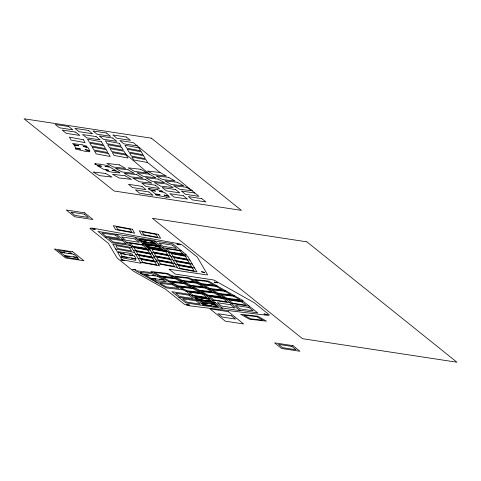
<?xml version="1.0" encoding="UTF-8"?>
<svg xmlns="http://www.w3.org/2000/svg" width="481" height="481" viewBox="0 0 481 481"><rect width="100%" height="100%" fill="white"/><g stroke="black" fill="none" stroke-linecap="round" stroke-linejoin="round"><path stroke-width="0.72" d="M169.126 269.228L206.145 274.819A2.056 0.355 12.1 0 0 207.551 274.723L197.36 257.173A5.141 0.89 12.1 0 0 197.174 256.974L182.425 245.148A5.141 0.89 12.1 0 0 176.876 243.356L93.518 228.307A5.141 0.89 12.1 0 0 90.175 228.752L108.399 243.368L117.202 258.111L133.327 271.05L165.458 289.177L184.007 304.01A5.141 0.89 12.1 0 0 190.284 305.916L266.468 315.211A5.141 0.89 12.1 0 0 269.095 314.67L254.341 302.832A5.135 0.89 12.1 0 0 254.016 302.621L214.676 280.441A2.056 0.355 12.1 0 0 212.301 279.762L175.361 274.128L169.126 269.276M139.899 239.688L138.672 239.622L139.64 240.398L141.246 240.765M146.885 245.292L145.659 245.226L146.627 246.001L148.226 246.368M196.134 297.655L194.907 297.595L195.875 298.37L197.475 298.737M203.12 303.258L201.894 303.198L202.862 303.974L204.461 304.341M160.017 172.487L147.469 171.038L153.854 174.639L166.402 176.088L160.017 172.487L147.631 162.548L145.923 159.662L131.95 157.071L133.658 159.957L147.631 162.548M149.459 174.194L136.917 172.745L143.296 176.347L155.844 177.796L149.459 174.194L125.709 154.106L124.002 151.22L110.029 148.629L111.736 151.515L125.709 154.106M152.958 272.733L135.882 270.761L166.294 287.915L183.363 289.881M172.204 275.926L189.28 277.892L226.196 298.719L243.272 300.691L208.526 281.09L191.45 279.118M157.275 276.184L144.697 274.711L151.112 278.337M159.476 276.407L176.545 278.373M180.892 280.826L197.968 282.792M151.082 278.313L163.66 279.786L157.245 276.16M200.138 284.018L217.208 285.991M168.164 281.307L185.233 283.273M155.429 281.788L172.505 283.754M189.58 285.726L206.65 287.692M208.826 288.919L225.896 290.891M176.852 286.207L193.921 288.173M198.268 290.626L215.338 292.598M217.514 293.819L234.584 295.791M202.609 293.079L185.534 291.107L150.787 271.506L167.863 273.473L206.956 295.526L224.026 297.498M137.404 145.917L123.936 143.867L119.829 140.572L133.291 142.623L198.93 196.338L185.462 194.288L181.355 190.993L194.817 193.043M135.347 237.614L153.667 240.404L168.344 252.176L186.664 254.966L172.691 243.753L154.365 240.963M142.009 241.378L155.477 243.428M143.32 242.436L156.788 244.486M104.99 237.079L123.31 239.869M142.334 243.218L160.654 246.007M145.502 244.186L158.97 246.236M146.116 244.673L159.584 246.729M126.106 242.111L144.432 244.901M162.752 247.691L181.072 250.481M147.926 247.703L166.246 250.493M130.303 245.472L111.977 242.683L97.998 231.469L134.644 237.055L150.018 249.386L131.698 246.597L116.324 234.265M206.409 295.568L224.729 298.364L240.103 310.69L221.783 307.9M225.427 298.923L243.753 301.713L257.726 312.921L239.406 310.131M190.181 294.462L171.861 291.672L185.834 302.88L222.481 308.465L204.311 293.891L185.991 291.101L204.16 305.675M191.576 295.581L209.902 298.376M212.001 300.054L230.321 302.844M231.018 303.409L249.344 306.199M198.244 299.35L211.706 301.401M198.857 299.843L212.319 301.894M178.848 297.276L215.494 302.856M201.04 301.593L214.502 303.643M202.351 302.645L215.819 304.695M168.603 252.663L187.62 256.187L196.915 271.915L177.898 268.386L168.025 251.677L149.008 248.154L159.464 265.843L140.452 262.319M150.168 250.12L131.157 246.591L141.029 263.299L122.018 259.77L112.722 244.047L131.734 247.571M151.335 252.08L170.346 255.609M170.929 256.589L189.941 260.119M133.477 250.523L152.495 254.046M115.626 248.96L134.638 252.489M153.655 256.012L172.673 259.542M173.25 260.522L192.268 264.051M135.804 254.455L154.816 257.978M155.982 259.944L174.994 263.474M175.577 264.454L194.589 267.983M138.125 258.387L157.143 261.911M158.303 263.877L177.321 267.406M153.03 275.673L152.339 275.282L155.321 275.625L152.194 273.863L148.773 273.172L140.993 272.571L141.486 272.853L140.302 272.865L141.811 273.713L148.912 275.198M159.415 279.275L163.095 280.014L166.222 281.776L155.02 280.483L151.16 278.992L155.988 279.19L155.297 278.8M150.956 242.743L150.505 242.382L153.613 242.857L151.629 241.27L145.593 240.187L145.833 240.386L139.153 239.694L141.781 241.053L146.531 242.069M155.062 246.038L158.616 246.867L160.6 248.461L148.767 246.657L146.14 245.298L151.088 245.725L150.637 245.364M207.191 300.715L206.74 300.354L209.848 300.823L207.864 299.236L201.828 298.16L202.068 298.352L195.388 297.667L198.016 299.026L202.766 300.036M211.297 304.01L214.851 304.84L216.835 306.427L213.726 305.958L213.967 306.15M211.273 305.742L205.002 304.629L202.375 303.27L207.317 303.691L206.872 303.337M69.306 253.565L68.861 253.204L71.964 253.679L69.986 252.086L63.943 251.01L64.183 251.208L57.51 250.517L60.137 251.876L64.881 252.892M73.413 256.86L76.972 257.69L78.95 259.283L67.124 257.479L64.49 256.12L69.438 256.547L68.993 256.187M129.786 255.128L129.599 254.816L132.924 255.429L132.089 254.016L128.836 253.144L118.14 251.767L118.542 252.447L125.198 254.281M131.493 258.02L135.005 258.952L135.84 260.365L123.364 258.05L121.446 257.359L121.044 256.68L127.092 257.485L126.906 257.167M92.045 228.728L95.262 229.431L92.075 228.691M120.978 259.884L124.188 260.588L120.984 259.866M132.78 269.354L135.991 270.057L132.786 269.336M177.044 244.071L180.255 244.775L177.044 244.071M186.502 304.485L189.712 305.182L186.502 304.485M201.581 271.789L204.792 272.493L201.593 271.771M214.334 282.143L217.544 282.846L214.364 282.106M264.063 313.979L267.274 314.682L264.063 313.979M119.354 164.875L106.806 163.426L113.191 167.027L125.739 168.476L119.354 164.875M99.91 164.177L94.877 163.768L95.665 164.213L94.841 164.117L97.962 165.506L101.551 166.228L97.336 165.747L103.722 169.348L108.628 170.226L105.736 169.889L107.203 171.086L112.085 172.174L119.835 172.895L119.047 172.457L119.925 172.553L118.422 171.705L112.055 170.304L116.27 170.791L109.884 167.19L104.978 166.312L108.983 166.775L108.195 166.33L109.073 166.432L107.57 165.584L99.91 164.177M140.771 169.294L128.229 167.845L134.608 171.446L147.156 172.895L140.771 169.294M128.042 169.775L115.494 168.326L121.879 171.927L134.427 173.376L128.042 169.775M168.705 177.387L156.157 175.938L162.542 179.539L175.09 180.988L168.705 177.387M136.73 174.675L124.182 173.226L130.567 176.828L143.116 178.277L136.73 174.675M158.147 179.094L145.599 177.645L151.984 181.247L164.532 182.696L158.147 179.094M105.567 173.461L93.019 172.018L99.405 175.619L111.953 177.062L105.567 173.461M125.084 175.769L112.542 174.32L118.921 177.922L131.469 179.371L125.084 175.769M177.393 182.287L164.845 180.838L171.23 184.439L183.778 185.888L177.393 182.287M145.418 179.575L132.87 178.126L139.256 181.728L151.804 183.177L145.418 179.575M166.835 183.995L154.287 182.546L160.672 186.147L173.22 187.596L166.835 183.995M186.081 187.187L173.533 185.738L179.918 189.346L192.466 190.789L186.081 187.187M166.751 273.863L154.203 272.414L160.588 276.016L173.13 277.465L166.751 273.863M188.167 278.283L175.619 276.834L182.004 280.435L194.552 281.884L188.167 278.283M207.413 281.475L194.865 280.032L201.25 283.634L213.792 285.077L207.413 281.475M175.439 278.764L162.891 277.315L169.276 280.916L181.818 282.365L175.439 278.764M196.855 283.183L184.307 281.734L190.692 285.335L203.235 286.784L196.855 283.183M216.101 286.375L203.553 284.932L209.938 288.534L222.481 289.977L216.101 286.375M184.121 283.664L171.579 282.215L177.958 285.816L190.506 287.265L184.121 283.664M205.543 288.083L192.995 286.634L199.381 290.235L211.923 291.684L205.543 288.083M172.481 284.758L159.932 283.309L166.318 286.91L178.866 288.359L172.481 284.758M224.783 291.276L212.241 289.833L218.627 293.434L231.169 294.877L224.783 291.276M192.809 288.564L180.267 287.115L186.646 290.716L199.194 292.165L192.809 288.564M214.225 292.983L201.683 291.534L208.063 295.136L220.611 296.585L214.225 292.983M233.471 296.176L220.929 294.733L227.309 298.334L239.857 299.777L233.471 296.176M257.78 316.251L240.704 314.285L249.392 319.186L266.468 321.152L257.78 316.251M256.668 316.642L244.12 315.193L250.505 318.795L263.053 320.244L256.668 316.642M151.389 138.173L24.05 118.783L114.057 190.981L241.396 210.371L151.389 138.173M68.681 126.515L55.219 124.465L59.325 127.76L72.787 129.81L68.681 126.515M106.445 132.996L92.977 130.946L97.09 134.241L110.552 136.291L106.445 132.996M88.402 130.429L74.934 128.379L79.046 131.674L92.508 133.724L88.402 130.429M126.305 137.019L112.843 134.969L116.949 138.263L130.411 140.314L126.305 137.019M75.667 132.125L62.205 130.068L66.312 133.369L79.78 135.42L75.667 132.125M112.734 138.041L99.266 135.991L103.379 139.286L116.841 141.336L112.734 138.041M96.086 136.592L82.624 134.542L86.73 137.837L100.198 139.887L96.086 136.592M155.375 185.221L141.913 183.171L146.02 186.466L159.488 188.516L155.375 185.221M175.655 189.58L162.193 187.53L166.3 190.825L179.768 192.875L175.655 189.58M141.949 186.351L128.481 184.301L132.594 187.596L146.056 189.646L141.949 186.351M157.275 189.676L148.791 188.54L149.296 188.949L148.352 188.805L150.769 190.127L155.068 190.783L155.519 191.143L150.998 190.458L155.104 193.753L160.077 194.799L155.339 194.408L156.307 195.184L166.721 197.258L166.48 197.06L169.967 197.264L167.604 195.947L164.051 195.112L168.572 195.803L164.46 192.508L159.494 191.456L162.981 191.66L162.013 190.885L157.275 189.676M183.345 195.743L169.877 193.693L173.99 196.988L187.452 199.038L183.345 195.743M201.81 198.647L188.342 196.597L192.448 199.892L205.916 201.942L201.81 198.647M148.936 191.955L135.468 189.905L139.58 193.2L153.042 195.256L148.936 191.955M306.866 241.835L152.417 218.314L302.501 338.696L456.95 362.217L306.866 241.835M84.596 212.812L66.27 210.023L74.657 216.751L92.977 219.54L84.596 212.812M84.301 214.159L70.839 212.109L74.946 215.404L88.414 217.454L84.301 214.159M115.332 235.047L101.87 232.996L105.976 236.291L119.444 238.342L115.332 235.047M152.681 241.191L139.213 239.135L149.609 247.481L163.077 249.531L152.681 241.191M135.053 238.961L121.591 236.911L125.697 240.205L139.165 242.256L135.053 238.961M172.396 245.1L158.934 243.049L163.041 246.344L176.509 248.394L172.396 245.1M122.324 240.65L108.856 238.6L112.969 241.895L126.431 243.945L122.324 240.65M142.743 245.124L129.275 243.073L133.387 246.368L146.849 248.418L142.743 245.124M179.389 250.703L165.921 248.653L170.034 251.948L183.495 253.998L179.389 250.703M72.721 251.785L54.395 248.996L65.578 257.966L83.898 260.756L72.721 251.785M73.827 254.251L60.359 252.2L64.472 255.495L77.934 257.545L73.827 254.251M202.621 294.113L189.159 292.063L193.266 295.358L206.734 297.408L202.621 294.113M223.04 298.587L209.578 296.536L213.684 299.831L227.152 301.882L223.04 298.587M242.063 301.936L228.601 299.885L232.708 303.18L246.17 305.231L242.063 301.936M189.189 295.25L175.727 293.2L179.834 296.494L193.302 298.545L189.189 295.25M208.213 298.599L194.751 296.549L205.146 304.888L218.614 306.938L208.213 298.599M230.73 304.75L217.268 302.699L221.374 305.994L234.836 308.044L230.73 304.75M249.05 307.539L235.588 305.489L239.694 308.784L253.162 310.834L249.05 307.539M196.182 300.853L182.714 298.803L186.826 302.098L200.288 304.148L196.182 300.853M228.259 311.634L209.938 308.844L225.312 321.176L243.633 323.966L228.259 311.634M231.463 315.783L218.001 313.732L222.108 317.027L235.57 319.077L231.463 315.783M292.953 345.659L274.633 342.869L281.619 348.472L299.946 351.262L292.953 345.659M291.967 346.446L278.499 344.396L282.612 347.691L296.074 349.741L291.967 346.446M119.354 143.356L105.381 140.765L107.089 143.657L121.062 146.248L119.354 143.356M138.949 147.865L124.976 145.274L126.683 148.166L140.656 150.757L138.949 147.865M101.497 141.793L87.524 139.201L89.232 142.093L103.211 144.685L101.497 141.793M83.357 139.743L69.384 137.151L71.092 140.043L85.065 142.635L83.357 139.743M121.675 147.288L107.702 144.697L109.409 147.589L123.383 150.18L121.675 147.288M141.276 151.798L127.297 149.206L129.01 152.098L142.983 154.69L141.276 151.798M103.824 145.725L89.851 143.134L91.558 146.026L105.531 148.617L103.824 145.725M143.597 155.73L129.623 153.138L131.331 156.024L145.304 158.616L143.597 155.73M82.203 144.859L72.481 143.524L74.074 144.745L78.535 145.569L78.722 145.887L74.032 145.015L75.739 147.901L80.616 149.092L76.154 148.262L76.365 148.617L75.385 148.437L75.788 149.116L86.129 151.503L89.965 151.743L88.432 150.541L85.023 149.627L89.713 150.493L88.005 147.607L83.129 146.422L86.352 147.018L86.141 146.663L87.061 146.831L86.658 146.152L82.203 144.859M106.145 149.657L92.172 147.066L93.879 149.958L107.858 152.549L106.145 149.657M126.329 155.153L112.35 152.561L114.057 155.447L128.036 158.039L126.329 155.153M108.472 153.589L94.498 150.998L96.206 153.89L110.179 156.481L108.472 153.589M132.317 229.209L113.3 225.685L115.626 229.611L134.644 233.141L132.317 229.209M158.291 234.337L139.274 230.808L141.6 234.74L160.612 238.269L158.291 234.337M130.104 229.263L116.131 226.671L117.839 229.563L131.812 232.155L130.104 229.263M156.078 234.391L142.105 231.8L143.813 234.686L157.786 237.277L156.078 234.391M165.813 251.731L151.84 249.14L153.547 252.032L167.52 254.623L165.813 251.731M185.407 256.241L171.434 253.649L173.142 256.541L187.115 259.133L185.407 256.241M147.956 250.168L133.983 247.577L135.69 250.469L149.663 253.06L147.956 250.168M129.816 248.118L115.843 245.526L117.55 248.418L131.523 251.01L129.816 248.118M168.134 255.664L154.16 253.072L155.868 255.958L169.841 258.55L168.134 255.664M187.728 260.173L173.755 257.582L175.463 260.468L189.436 263.059L187.728 260.173M150.282 254.1L136.309 251.509L138.017 254.401L151.99 256.992L150.282 254.1M170.46 259.596L156.487 257.004L158.195 259.89L172.168 262.482L170.46 259.596M190.055 264.105L176.082 261.514L177.79 264.4L191.763 266.991L190.055 264.105M152.603 258.032L138.63 255.441L140.338 258.333L154.311 260.924L152.603 258.032M134.482 256L120.49 253.391L122.21 256.295L136.189 258.892L134.464 255.982M172.781 263.528L158.808 260.936L160.516 263.822L174.489 266.414L172.781 263.528M192.376 268.037L178.403 265.446L180.11 268.332L194.083 270.923L192.376 268.037M154.93 261.965L140.957 259.373L142.665 262.265L156.638 264.857L154.93 261.965"/></g></svg>
